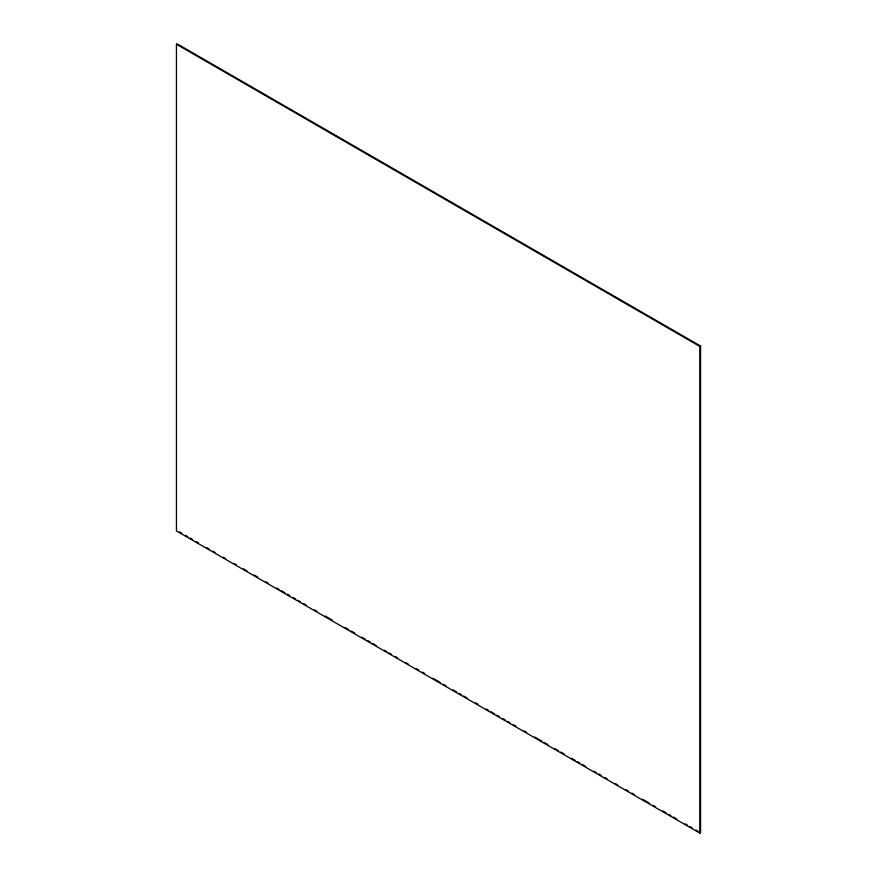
<?xml version="1.0" encoding="UTF-8"?>
<svg xmlns="http://www.w3.org/2000/svg" width="877" height="877" viewBox="0 0 877 877"><rect width="100%" height="100%" fill="white"/><g stroke="black" fill="none" stroke-linecap="round" stroke-linejoin="round"><path stroke-width="1.32" d="M176.441 44.245L177.121 43.85L700.559 346.053L700.559 832.755L699.879 833.15L176.441 530.947L176.441 44.245L699.879 346.448L700.559 346.053M179.489 531.911L181.857 533.282M185.409 535.332L187.777 536.702M190.145 538.072L192.512 539.432M196.064 541.493L198.432 542.852M206.731 547.643L209.099 549.013M212.651 551.063L215.018 552.422M223.306 557.213L225.674 558.583M233.962 563.363L236.33 564.733M243.444 568.833L246.996 570.883M254.1 574.994L257.652 577.044M265.939 581.824L268.307 583.194M276.595 587.985L278.963 589.344M281.331 590.714L284.893 592.764M287.261 594.135L289.629 595.505M293.181 597.555L295.549 598.925M297.917 600.285L300.285 601.655M303.837 603.705L306.205 605.075M314.492 609.866L316.86 611.225M325.159 616.016L332.262 620.116M345.286 627.636L348.838 629.686M351.206 631.056L354.757 633.106M361.861 637.206L365.413 639.256M367.792 640.627L370.16 641.997M372.528 643.367L376.08 645.417M384.367 650.197L386.735 651.567M389.103 652.937L391.471 654.308M395.023 656.358L397.391 657.717M405.678 662.508L408.046 663.878M416.345 668.658L418.713 670.028M422.265 672.078L424.632 673.448M432.92 678.228L440.024 682.339M443.576 684.389L445.944 685.759M453.058 689.859L456.61 691.909M458.978 693.279L461.346 694.639M463.714 696.009L467.266 698.059M475.553 702.85L477.921 704.209M486.209 709L488.577 710.37M490.945 711.74L494.507 713.79M496.875 715.15L499.243 716.52M502.795 718.57L505.163 719.94M507.531 721.311L509.899 722.67M513.451 724.731L515.819 726.09M524.106 730.881L526.474 732.251M534.762 737.031L541.876 741.131M544.244 742.501L547.796 744.551M554.9 748.662L558.452 750.712M560.82 752.071L564.371 754.121M571.475 758.232L575.027 760.282M577.406 761.653L579.774 763.012M582.142 764.382L585.693 766.432M593.981 771.223L596.349 772.582M598.717 773.952L601.085 775.323M604.637 777.373L607.005 778.743M615.292 783.523L617.66 784.893M625.959 789.684L628.327 791.043M631.878 793.104L634.246 794.463M642.534 799.254L649.638 803.354M653.19 805.404L655.558 806.774M662.672 810.874L666.224 812.924M668.592 814.294L670.96 815.665M673.328 817.024L676.88 819.085M685.167 823.865L687.535 825.235M689.903 826.605L692.271 827.965M695.823 830.015L698.191 831.385M699.879 346.448L699.879 833.15"/></g></svg>
